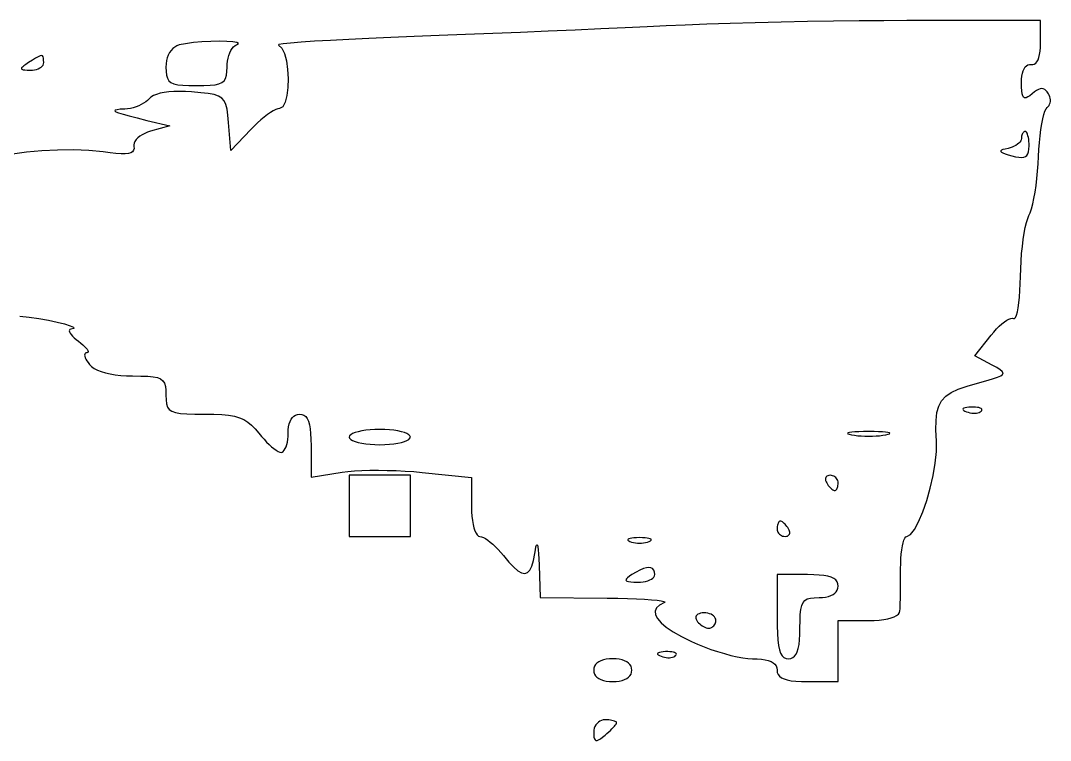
# Model space of a CAD drawing. Header units: millimetres. Extents: x 0 to 1242, y -2208 to 0.
# Drawn here: x 1013 to 1147.8, y -994.7 to -900.5 of the extents above; entities that cross this region are included whole.
import ezdxf

# ---------------------------------------------------------------- set-up
doc = ezdxf.new("R2010")
doc.units = ezdxf.units.MM
doc.layers.get('0').update_dxf_attribs({"linetype": 'CONTINUOUS'})

msp = doc.modelspace()

# ---------------------------------------------------------------- linework, layer by layer
for p, q in [((1122.7672, -900.535504), (1119.406675, -900.577706)), ((1125.987025, -900.509118), (1122.7672, -900.535504)), ((1129, -900.5), (1125.987025, -900.509118)), ((1146.5, -900.5), (1129, -900.5)), ((1146.5, -903.5), (1146.5, -900.5)), ((1082.03125, -901.88925), (1078.4128, -902.040144)), ((1085.5672, -901.738416), (1082.03125, -901.88925)), ((1088.95135, -901.590558), (1085.5672, -901.738416)), ((1092.1144, -901.448592), (1088.95135, -901.590558)), ((1094.98705, -901.315434), (1092.1144, -901.448592)), ((1097.5, -901.194), (1094.98705, -901.315434)), ((1099.993225, -901.081742), (1097.5, -901.194)), ((1097.5, -901.194), (1097.5, -901.194)), ((1102.8088, -900.975136), (1099.993225, -901.081742)), ((1105.880575, -900.875634), (1102.8088, -900.975136)), ((1109.1424, -900.784688), (1105.880575, -900.875634)), ((1112.528125, -900.70375), (1109.1424, -900.784688)), ((1115.9716, -900.634272), (1112.528125, -900.70375)), ((1119.406675, -900.577706), (1115.9716, -900.634272)), ((1037.87536, -903.2282), (1036.723555, -903.288095)), ((1038.983125, -903.205625), (1037.87536, -903.2282)), ((1039.97224, -903.22064), (1038.983125, -903.205625)), ((1040.768095, -903.273515), (1039.97224, -903.22064)), ((1051.448625, -903.207625), (1049.691616, -903.328968)), ((1053.539744, -903.082112), (1051.448625, -903.207625)), ((1055.927707, -902.954811), (1053.539744, -903.082112)), ((1058.575248, -902.828104), (1055.927707, -902.954811)), ((1061.445101, -902.704373), (1058.575248, -902.828104)), ((1064.5, -902.586), (1061.445101, -902.704373)), ((1067.75545, -902.464026), (1064.5, -902.586)), ((1071.2056, -902.330448), (1067.75545, -902.464026)), ((1074.78115, -902.188182), (1071.2056, -902.330448)), ((1078.4128, -902.040144), (1074.78115, -902.188182)), ((1032.67608, -904.400472), (1032.4775, -904.683625)), ((1032.90454, -904.156271), (1032.67608, -904.400472)), ((1033.16096, -903.954184), (1032.90454, -904.156271)), ((1033.44342, -903.797373), (1033.16096, -903.954184)), ((1033.75, -903.689), (1033.44342, -903.797373)), ((1034.586265, -903.518765), (1033.75, -903.689)), ((1033.75, -903.689), (1033.75, -903.689)), ((1035.60232, -903.38504), (1034.586265, -903.518765)), ((1036.723555, -903.288095), (1035.60232, -903.38504)), ((1040.367375, -904.728375), (1040.513216, -904.427536)), ((1040.513216, -904.427536), (1040.677033, -904.164353)), ((1040.677033, -904.164353), (1040.856192, -903.944952)), ((1041.29608, -903.36452), (1040.768095, -903.273515)), ((1040.856192, -903.944952), (1041.048059, -903.775459)), ((1041.048059, -903.775459), (1041.25, -903.662)), ((1041.25, -903.662), (1041.481585, -903.493925)), ((1041.481585, -903.493925), (1041.29608, -903.36452)), ((1046.797909, -903.644157), (1046.75, -903.725)), ((1046.75, -903.725), (1047.179334, -904.092294)), ((1047.328992, -903.549616), (1046.797909, -903.644157)), ((1047.179334, -904.092294), (1047.519112, -904.799872)), ((1048.305983, -903.443759), (1047.328992, -903.549616)), ((1049.691616, -903.328968), (1048.305983, -903.443759)), ((1146.377042, -904.946831), (1146.444688, -904.517904)), ((1146.444688, -904.517904), (1146.486006, -904.034893)), ((1146.486006, -904.034893), (1146.5, -903.5)), ((1014.514541, -905.6706), (1014, -906)), ((1014.932608, -905.4144), (1014.514541, -905.6706)), ((1015.264167, -905.2314), (1014.932608, -905.4144)), ((1015.519184, -905.1216), (1015.264167, -905.2314)), ((1015.707625, -905.085), (1015.519184, -905.1216)), ((1015.839456, -905.1216), (1015.707625, -905.085)), ((1015.924643, -905.2314), (1015.839456, -905.1216)), ((1015.973152, -905.4144), (1015.924643, -905.2314)), ((1015.994949, -905.6706), (1015.973152, -905.4144)), ((1016, -906), (1015.994949, -905.6706)), ((1032.08024, -905.735176), (1032.02038, -906.142517)), ((1032.17766, -905.354139), (1032.08024, -905.735176)), ((1032.31072, -905.002568), (1032.17766, -905.354139)), ((1032.4775, -904.683625), (1032.31072, -905.002568)), ((1040.016451, -906.185771), (1040.064048, -905.795568)), ((1040.064048, -905.795568), (1040.140157, -905.418517)), ((1040.140157, -905.418517), (1040.242144, -905.060744)), ((1040.242144, -905.060744), (1040.367375, -904.728375)), ((1047.519112, -904.799872), (1047.768098, -905.758478)), ((1047.768098, -905.758478), (1047.925056, -906.878856)), ((1145.863098, -906.077659), (1146.026096, -905.887088)), ((1146.026096, -905.887088), (1146.16675, -905.633625)), ((1146.16675, -905.633625), (1146.284064, -905.319472)), ((1146.284064, -905.319472), (1146.377042, -904.946831)), ((1013.103328, -906.700672), (1013.08325, -906.798125)), ((1013.08325, -906.798125), (1013.146512, -906.871128)), ((1013.205894, -906.575451), (1013.103328, -906.700672)), ((1013.146512, -906.871128), (1013.293966, -906.922999)), ((1013.390096, -906.419144), (1013.205894, -906.575451)), ((1013.293966, -906.922999), (1013.526464, -906.957056)), ((1013.655082, -906.228433), (1013.390096, -906.419144)), ((1013.526464, -906.957056), (1013.844858, -906.976617)), ((1014, -906), (1013.655082, -906.228433)), ((1013.844858, -906.976617), (1014.25, -906.985)), ((1014, -906), (1014, -906)), ((1014.25, -906.985), (1014.532766, -906.974214)), ((1014.532766, -906.974214), (1014.801408, -906.938432)), ((1014.801408, -906.938432), (1015.052242, -906.879718)), ((1015.052242, -906.879718), (1015.281584, -906.800136)), ((1015.281584, -906.800136), (1015.48575, -906.70175)), ((1015.48575, -906.70175), (1015.661056, -906.586624)), ((1015.661056, -906.586624), (1015.803818, -906.456822)), ((1015.803818, -906.456822), (1015.910352, -906.314408)), ((1015.910352, -906.314408), (1015.976974, -906.161446)), ((1015.976974, -906.161446), (1016, -906)), ((1032.02038, -906.142517), (1032, -906.573)), ((1032, -906.573), (1032.015664, -907.167051)), ((1032.015664, -907.167051), (1032.073472, -907.656768)), ((1039.926048, -907.66112), (1039.984201, -907.173855)), ((1039.984201, -907.173855), (1040, -906.583)), ((1040, -906.583), (1040.016451, -906.185771)), ((1047.925056, -906.878856), (1047.98875, -908.07175)), ((1144.129006, -907.391763), (1144.225152, -907.068496)), ((1144.225152, -907.068496), (1144.34525, -906.793625)), ((1144.34525, -906.793625), (1144.487728, -906.570144)), ((1144.487728, -906.570144), (1144.651014, -906.401047)), ((1144.651014, -906.401047), (1144.833536, -906.289328)), ((1144.833536, -906.289328), (1145.033722, -906.237981)), ((1145.033722, -906.237981), (1145.25, -906.25)), ((1145.25, -906.25), (1145.474054, -906.261317)), ((1145.474054, -906.261317), (1145.678752, -906.203136)), ((1145.678752, -906.203136), (1145.863098, -906.077659)), ((1032.073472, -907.656768), (1032.189648, -908.051997)), ((1032.189648, -908.051997), (1032.380416, -908.362584)), ((1032.380416, -908.362584), (1032.662, -908.598375)), ((1032.662, -908.598375), (1033.050624, -908.769216)), ((1038.947216, -908.76928), (1039.336125, -908.598875)), ((1039.336125, -908.598875), (1039.618144, -908.36388)), ((1039.618144, -908.36388), (1039.809407, -908.054545)), ((1039.809407, -908.054545), (1039.926048, -907.66112)), ((1047.98875, -908.07175), (1047.957944, -909.247904)), ((1144, -908.622), (1144.014858, -908.171509)), ((1144.00835, -909.20973), (1144, -908.622)), ((1144.014858, -908.171509), (1144.058384, -907.760432)), ((1144.058384, -907.760432), (1144.129006, -907.391763)), ((1031.774375, -909.905125), (1031.23316, -910.013432)), ((1032.3806, -909.827208), (1031.774375, -909.905125)), ((1033.047605, -909.780359), (1032.3806, -909.827208)), ((1033.77116, -909.765256), (1033.047605, -909.780359)), ((1033.050624, -908.769216), (1033.562512, -908.884953)), ((1033.562512, -908.884953), (1034.213888, -908.955432)), ((1034.547035, -909.782577), (1033.77116, -909.765256)), ((1034.213888, -908.955432), (1035.020976, -908.990499)), ((1035.371, -909.833), (1034.547035, -909.782577)), ((1035.020976, -908.990499), (1036, -909)), ((1036.568009, -909.934321), (1035.371, -909.833)), ((1036, -909), (1036.977809, -908.990455)), ((1037.535032, -910.043088), (1036.568009, -909.934321)), ((1036.977809, -908.990455), (1037.784192, -908.95532)), ((1037.784192, -908.95532), (1038.435283, -908.884845)), ((1038.435283, -908.884845), (1038.947216, -908.76928)), ((1047.957944, -909.247904), (1047.831402, -910.318062)), ((1144.03596, -909.68856), (1144.00835, -909.20973)), ((1144.08667, -910.06245), (1144.03596, -909.68856)), ((1145.71569, -909.834418), (1145.411, -910.074)), ((1145.99068, -909.647864), (1145.71569, -909.834418)), ((1146.23945, -909.514326), (1145.99068, -909.647864)), ((1146.46548, -909.433792), (1146.23945, -909.514326)), ((1146.67225, -909.40625), (1146.46548, -909.433792)), ((1146.86324, -909.431688), (1146.67225, -909.40625)), ((1147.04193, -909.510094), (1146.86324, -909.431688)), ((1147.2118, -909.641456), (1147.04193, -909.510094)), ((1147.37633, -909.825762), (1147.2118, -909.641456)), ((1147.539, -910.063), (1147.37633, -909.825762)), ((1029.084314, -911.32524), (1028.773528, -911.49724)), ((1029.363936, -911.13932), (1029.084314, -911.32524)), ((1029.605722, -910.9423), (1029.363936, -911.13932)), ((1029.803, -910.737), (1029.605722, -910.9423)), ((1030.041875, -910.513913), (1029.803, -910.737)), ((1030.36268, -910.318504), (1030.041875, -910.513913)), ((1030.761185, -910.151451), (1030.36268, -910.318504)), ((1031.23316, -910.013432), (1030.761185, -910.151451)), ((1038.298763, -910.181507), (1037.535032, -910.043088)), ((1038.885896, -910.371784), (1038.298763, -910.181507)), ((1039.323125, -910.636125), (1038.885896, -910.371784)), ((1039.637144, -910.996736), (1039.323125, -910.636125)), ((1039.854647, -911.475823), (1039.637144, -910.996736)), ((1047.607888, -911.192968), (1047.286166, -911.783366)), ((1047.831402, -910.318062), (1047.607888, -911.192968)), ((1144.16432, -910.33536), (1144.08667, -910.06245)), ((1144.27275, -910.51125), (1144.16432, -910.33536)), ((1144.4158, -910.59408), (1144.27275, -910.51125)), ((1144.59731, -910.58781), (1144.4158, -910.59408)), ((1144.82112, -910.4964), (1144.59731, -910.58781)), ((1145.09107, -910.32381), (1144.82112, -910.4964)), ((1145.411, -910.074), (1145.09107, -910.32381)), ((1147.643313, -910.258929), (1147.539, -910.063)), ((1147.719504, -910.461392), (1147.643313, -910.258929)), ((1147.691859, -911.439207), (1147.750608, -911.260864)), ((1147.767951, -910.666603), (1147.719504, -910.461392)), ((1147.750608, -911.260864), (1147.783125, -911.070125)), ((1147.789032, -910.870776), (1147.767951, -910.666603)), ((1147.783125, -911.070125), (1147.789032, -910.870776)), ((1025.355769, -912.220435), (1025.304848, -912.30788)), ((1025.304848, -912.30788), (1025.454375, -912.422625)), ((1025.598816, -912.156), (1025.355769, -912.220435)), ((1025.454375, -912.422625), (1025.812672, -912.56896)), ((1026.025667, -912.110285), (1025.598816, -912.156)), ((1025.812672, -912.56896), (1026.388061, -912.751175)), ((1026.628, -912.079), (1026.025667, -912.110285)), ((1026.985658, -912.04974), (1026.628, -912.079)), ((1027.352184, -911.98964), (1026.985658, -912.04974)), ((1027.720906, -911.90152), (1027.352184, -911.98964)), ((1028.085152, -911.7882), (1027.720906, -911.90152)), ((1028.43825, -911.6525), (1028.085152, -911.7882)), ((1028.773528, -911.49724), (1028.43825, -911.6525)), ((1040.002328, -912.095592), (1039.854647, -911.475823)), ((1040.106881, -912.878249), (1040.002328, -912.095592)), ((1045.689144, -912.532256), (1045.294875, -912.807625)), ((1046.051157, -912.308043), (1045.689144, -912.532256)), ((1046.373048, -912.140752), (1046.051157, -912.308043)), ((1046.646951, -912.036149), (1046.373048, -912.140752)), ((1046.865, -912), (1046.646951, -912.036149)), ((1047.286166, -911.783366), (1046.865, -912)), ((1146.926787, -912.804219), (1147.068608, -912.359976)), ((1147.068608, -912.359976), (1147.214461, -912.041397)), ((1147.214461, -912.041397), (1147.362, -911.862)), ((1147.362, -911.862), (1147.497177, -911.743561)), ((1147.497177, -911.743561), (1147.607256, -911.601368)), ((1147.607256, -911.601368), (1147.691859, -911.439207)), ((1026.388061, -912.751175), (1027.188864, -912.97356)), ((1027.188864, -912.97356), (1028.223403, -913.240405)), ((1028.223403, -913.240405), (1029.5, -913.556)), ((1029.5, -913.556), (1032.5, -914.287)), ((1040.195, -913.846), (1040.106881, -912.878249)), ((1040.5, -917.5), (1040.195, -913.846)), ((1043.997192, -913.883008), (1043.552559, -914.305341)), ((1044.441033, -913.488767), (1043.997192, -913.883008)), ((1044.876216, -913.128384), (1044.441033, -913.488767)), ((1045.294875, -912.807625), (1044.876216, -913.128384)), ((1146.548976, -914.755752), (1146.664625, -914.015625)), ((1146.664625, -914.015625), (1146.791344, -913.360608)), ((1146.791344, -913.360608), (1146.926787, -912.804219)), ((1029.22724, -915.267752), (1028.88697, -915.446733)), ((1029.59979, -915.111439), (1029.22724, -915.267752)), ((1030, -914.982), (1029.59979, -915.111439)), ((1032.5, -914.287), (1030, -914.982)), ((1043.115, -914.75), (1040.5, -917.5)), ((1043.552559, -914.305341), (1043.115, -914.75)), ((1144.146875, -915.27225), (1144.0968, -915.380376)), ((1144.2052, -915.179424), (1144.146875, -915.27225)), ((1144.270725, -915.103842), (1144.2052, -915.179424)), ((1144.3424, -915.047448), (1144.270725, -915.103842)), ((1144.419175, -915.012186), (1144.3424, -915.047448)), ((1144.5, -915), (1144.419175, -915.012186)), ((1144.580825, -915.025072), (1144.5, -915)), ((1144.6576, -915.097616), (1144.580825, -915.025072)), ((1144.729275, -915.213624), (1144.6576, -915.097616)), ((1144.7948, -915.369088), (1144.729275, -915.213624)), ((1144.853125, -915.56), (1144.7948, -915.369088)), ((1146.446743, -915.567471), (1146.548976, -914.755752)), ((1027.83152, -916.534448), (1027.78195, -916.761111)), ((1027.94109, -916.305217), (1027.83152, -916.534448)), ((1028.10604, -916.077624), (1027.94109, -916.305217)), ((1028.32175, -915.855875), (1028.10604, -916.077624)), ((1028.5836, -915.644176), (1028.32175, -915.855875)), ((1028.88697, -915.446733), (1028.5836, -915.644176)), ((1143.486125, -916.687875), (1143.282016, -916.823112)), ((1143.661344, -916.543368), (1143.486125, -916.687875)), ((1143.804007, -916.392309), (1143.661344, -916.543368)), ((1143.910448, -916.237416), (1143.804007, -916.392309)), ((1143.977001, -916.081407), (1143.910448, -916.237416)), ((1144, -915.927), (1143.977001, -916.081407)), ((1144.006575, -915.777114), (1144, -915.927)), ((1144, -915.927), (1144, -915.927)), ((1144.0256, -915.634752), (1144.006575, -915.777114)), ((1144.056025, -915.501858), (1144.0256, -915.634752)), ((1144.0968, -915.380376), (1144.056025, -915.501858)), ((1144.9032, -915.782352), (1144.853125, -915.56)), ((1144.943975, -916.032136), (1144.9032, -915.782352)), ((1144.9744, -916.305344), (1144.943975, -916.032136)), ((1144.993425, -916.597968), (1144.9744, -916.305344)), ((1145, -916.906), (1144.993425, -916.597968)), ((1146.291909, -917.351613), (1146.360272, -916.437264)), ((1146.360272, -916.437264), (1146.446743, -915.567471)), ((1013.7305, -917.720375), (1011.896416, -917.960632)), ((1015.736904, -917.545968), (1013.7305, -917.720375)), ((1017.829792, -917.446669), (1015.736904, -917.545968)), ((1019.923328, -917.431736), (1017.829792, -917.446669)), ((1021.931676, -917.510427), (1019.923328, -917.431736)), ((1023.769, -917.692), (1021.931676, -917.510427)), ((1024.681497, -917.807551), (1023.769, -917.692)), ((1025.463656, -917.884648), (1024.681497, -917.807551)), ((1026.121879, -917.922157), (1025.463656, -917.884648)), ((1026.662568, -917.918944), (1026.121879, -917.922157)), ((1027.092125, -917.873875), (1026.662568, -917.918944)), ((1027.416952, -917.785816), (1027.092125, -917.873875)), ((1027.643451, -917.653633), (1027.416952, -917.785816)), ((1027.778024, -917.476192), (1027.643451, -917.653633)), ((1027.827073, -917.252359), (1027.778024, -917.476192)), ((1027.78195, -916.761111), (1027.797, -916.981)), ((1027.797, -916.981), (1027.827073, -917.252359)), ((1141.284224, -917.545544), (1141.280125, -917.630125)), ((1141.280125, -917.630125), (1141.373616, -917.720856)), ((1141.384587, -917.464527), (1141.284224, -917.545544)), ((1141.373616, -917.720856), (1141.566023, -917.820323)), ((1141.579888, -917.384488), (1141.384587, -917.464527)), ((1141.566023, -917.820323), (1141.858672, -917.931112)), ((1141.868801, -917.302841), (1141.579888, -917.384488)), ((1141.858672, -917.931112), (1142.252889, -918.055809)), ((1142.25, -917.217), (1141.868801, -917.302841)), ((1142.533009, -917.146023), (1142.25, -917.217)), ((1142.252889, -918.055809), (1142.75, -918.197)), ((1142.801792, -917.054904), (1142.533009, -917.146023)), ((1143.052683, -916.946361), (1142.801792, -917.054904)), ((1143.282016, -916.823112), (1143.052683, -916.946361)), ((1144.715456, -918.144224), (1144.847018, -917.934367)), ((1144.847018, -917.934367), (1144.935152, -917.659848)), ((1144.935152, -917.659848), (1144.984574, -917.317961)), ((1144.984574, -917.317961), (1145, -916.906)), ((1146.244, -918.297), (1146.291909, -917.351613)), ((1142.75, -918.197), (1143.241166, -918.318289)), ((1143.241166, -918.318289), (1143.660608, -918.391152)), ((1143.660608, -918.391152), (1144.013042, -918.412883)), ((1144.013042, -918.412883), (1144.303184, -918.380776)), ((1144.303184, -918.380776), (1144.53575, -918.292125)), ((1144.53575, -918.292125), (1144.715456, -918.144224)), ((1146.120568, -920.222848), (1146.194251, -919.259366)), ((1146.194251, -919.259366), (1146.244, -918.297)), ((1146.025597, -921.171222), (1146.120568, -920.222848)), ((1145.782375, -922.95775), (1145.911984, -922.088264)), ((1145.911984, -922.088264), (1146.025597, -921.171222)), ((1145.639416, -923.763456), (1145.782375, -922.95775)), ((1145.324032, -925.118632), (1145.485753, -924.489158)), ((1145.485753, -924.489158), (1145.639416, -923.763456)), ((1144.818942, -926.414967), (1144.987, -926.024)), ((1144.987, -926.024), (1145.156899, -925.635654)), ((1145.156899, -925.635654), (1145.324032, -925.118632)), ((1144.503934, -927.582809), (1144.657136, -926.940136)), ((1144.657136, -926.940136), (1144.818942, -926.414967)), ((1144.23275, -929.153875), (1144.361688, -928.326288)), ((1144.361688, -928.326288), (1144.503934, -927.582809)), ((1144.024206, -930.994581), (1144.119472, -930.048872)), ((1144.119472, -930.048872), (1144.23275, -929.153875)), ((1143.949304, -931.974304), (1144.024206, -930.994581)), ((1143.897118, -932.971343), (1143.949304, -931.974304)), ((1143.845532, -934.934931), (1143.87, -933.969)), ((1143.87, -933.969), (1143.897118, -932.971343)), ((1143.801576, -935.839608), (1143.845532, -934.934931)), ((1143.662688, -937.418904), (1143.740004, -936.671457)), ((1143.740004, -936.671457), (1143.801576, -935.839608)), ((1143.468312, -938.614296), (1143.5715, -938.070375)), ((1143.5715, -938.070375), (1143.662688, -937.418904)), ((1012.871262, -939.166735), (1014.101016, -939.30112)), ((1014.101016, -939.30112), (1015.370214, -939.487225)), ((1015.370214, -939.487225), (1016.609808, -939.70912)), ((1142.082456, -939.709848), (1142.362233, -939.555414)), ((1142.362233, -939.555414), (1142.608032, -939.463056)), ((1142.608032, -939.463056), (1142.813679, -939.437382)), ((1142.813679, -939.437382), (1142.973, -939.483)), ((1142.973, -939.483), (1143.105468, -939.485019)), ((1143.105468, -939.485019), (1143.233424, -939.333192)), ((1143.233424, -939.333192), (1143.354996, -939.039093)), ((1143.354996, -939.039093), (1143.468312, -938.614296)), ((1016.609808, -939.70912), (1017.75075, -939.950875)), ((1017.75075, -939.950875), (1018.723992, -940.19656)), ((1018.723992, -940.19656), (1019.460486, -940.430245)), ((1019.43229, -940.93548), (1019.36156, -941.00672)), ((1019.559, -940.9), (1019.43229, -940.93548)), ((1019.460486, -940.430245), (1019.891184, -940.636)), ((1019.947038, -940.797895), (1019.559, -940.9)), ((1019.891184, -940.636), (1019.947038, -940.797895)), ((1140.389991, -941.251878), (1140.747048, -940.856184)), ((1140.747048, -940.856184), (1141.100997, -940.499526)), ((1141.100997, -940.499526), (1141.445664, -940.186512)), ((1141.445664, -940.186512), (1141.774875, -939.92175)), ((1141.774875, -939.92175), (1142.082456, -939.709848)), ((1019.36156, -941.00672), (1019.34471, -941.11042)), ((1019.34471, -941.11042), (1019.37964, -941.24328)), ((1019.37964, -941.24328), (1019.46425, -941.402)), ((1019.46425, -941.402), (1019.59644, -941.58328)), ((1019.59644, -941.58328), (1019.77411, -941.78382)), ((1019.77411, -941.78382), (1019.99516, -942.00032)), ((1019.99516, -942.00032), (1020.25749, -942.22948)), ((1020.25749, -942.22948), (1020.559, -942.468)), ((1137.911, -944.382), (1140.036, -941.682)), ((1140.036, -941.682), (1140.389991, -941.251878)), ((1020.559, -942.468), (1020.861146, -942.705885)), ((1020.861146, -942.705885), (1021.125888, -942.93264)), ((1021.125888, -942.93264), (1021.350982, -943.145115)), ((1021.350982, -943.145115), (1021.534184, -943.34016)), ((1021.534184, -943.34016), (1021.67325, -943.514625)), ((1021.67325, -943.514625), (1021.765936, -943.66536)), ((1021.765936, -943.66536), (1021.809998, -943.789215)), ((1021.367207, -944.150925), (1021.354304, -944.27744)), ((1021.354304, -944.27744), (1021.377125, -944.431375)), ((1021.416608, -944.05504), (1021.367207, -944.150925)), ((1021.377125, -944.431375), (1021.434896, -944.60952)), ((1021.503281, -943.992995), (1021.416608, -944.05504)), ((1021.434896, -944.60952), (1021.526843, -944.808665)), ((1021.628, -943.968), (1021.503281, -943.992995)), ((1021.526843, -944.808665), (1021.652192, -945.0256)), ((1021.743274, -943.943685), (1021.628, -943.968)), ((1021.652192, -945.0256), (1021.810169, -945.257115)), ((1021.803192, -943.88304), (1021.743274, -943.943685)), ((1021.809998, -943.789215), (1021.803192, -943.88304)), ((1140.175, -945.594), (1137.911, -944.382)), ((1021.810169, -945.257115), (1022, -945.5)), ((1022, -945.5), (1022.269979, -945.764345)), ((1022.269979, -945.764345), (1022.620112, -946.00736)), ((1022.620112, -946.00736), (1023.044693, -946.227515)), ((1023.044693, -946.227515), (1023.538016, -946.42328)), ((1140.758311, -945.91283), (1140.175, -945.594)), ((1141.196488, -946.17976), (1140.758311, -945.91283)), ((1141.479397, -946.40715), (1141.196488, -946.17976)), ((1023.538016, -946.42328), (1024.094375, -946.593125)), ((1024.094375, -946.593125), (1024.708064, -946.73552)), ((1024.708064, -946.73552), (1025.373377, -946.848935)), ((1025.373377, -946.848935), (1026.084608, -946.93184)), ((1026.084608, -946.93184), (1026.836051, -946.982705)), ((1026.836051, -946.982705), (1027.622, -947)), ((1027.622, -947), (1028.717313, -947.008278)), ((1028.717313, -947.008278), (1029.614464, -947.040544)), ((1029.614464, -947.040544), (1030.332971, -947.107946)), ((1030.332971, -947.107946), (1030.892352, -947.221632)), ((1030.892352, -947.221632), (1031.312125, -947.39275)), ((1031.312125, -947.39275), (1031.611808, -947.632448)), ((1031.611808, -947.632448), (1031.810919, -947.951874)), ((1138.261, -947.93), (1139.348719, -947.63331)), ((1139.348719, -947.63331), (1140.210232, -947.3836)), ((1140.210232, -947.3836), (1140.855673, -947.16851)), ((1140.855673, -947.16851), (1141.295176, -946.97568)), ((1141.295176, -946.97568), (1141.538875, -946.79275)), ((1141.596904, -946.60736), (1141.479397, -946.40715)), ((1141.538875, -946.79275), (1141.596904, -946.60736)), ((1031.810919, -947.951874), (1031.928976, -948.362176)), ((1031.928976, -948.362176), (1031.985497, -948.874502)), ((1031.985497, -948.874502), (1032, -949.5)), ((1134.809176, -949.167842), (1135.730464, -948.732768)), ((1135.730464, -948.732768), (1136.874268, -948.329746)), ((1136.874268, -948.329746), (1138.261, -947.93)), ((1032, -949.5), (1032.013908, -950.13862)), ((1032.013908, -950.13862), (1032.072144, -950.65856)), ((1133.176288, -950.953136), (1133.5525, -950.24925)), ((1133.5525, -950.24925), (1134.089992, -949.663744)), ((1134.089992, -949.663744), (1134.809176, -949.167842)), ((1032.072144, -950.65856), (1032.199476, -951.07194)), ((1032.199476, -951.07194), (1032.420672, -951.39088)), ((1032.420672, -951.39088), (1032.7605, -951.6275)), ((1032.7605, -951.6275), (1033.243728, -951.79392)), ((1132.940944, -951.804178), (1133.176288, -950.953136)), ((1136.378875, -951.279375), (1136.345352, -951.346408)), ((1136.345352, -951.346408), (1136.371361, -951.420929)), ((1136.371361, -951.420929), (1136.457544, -951.502296)), ((1136.471288, -951.220472), (1136.378875, -951.279375)), ((1136.457544, -951.502296), (1136.604543, -951.589867)), ((1136.621949, -951.170341), (1136.471288, -951.220472)), ((1136.604543, -951.589867), (1136.813, -951.683)), ((1136.830216, -951.129624), (1136.621949, -951.170341)), ((1136.813, -951.683), (1137.032887, -951.759979)), ((1136.813, -951.683), (1136.813, -951.683)), ((1137.095447, -951.098963), (1136.830216, -951.129624)), ((1137.032887, -951.759979), (1137.257256, -951.817632)), ((1137.417, -951.079), (1137.095447, -951.098963)), ((1137.718822, -951.074287), (1137.417, -951.079)), ((1137.990056, -951.085216), (1137.718822, -951.074287)), ((1138.227954, -951.110689), (1137.990056, -951.085216)), ((1138.429768, -951.149608), (1138.227954, -951.110689)), ((1138.305001, -951.822097), (1138.471464, -951.767448)), ((1138.59275, -951.200875), (1138.429768, -951.149608)), ((1138.471464, -951.767448), (1138.614143, -951.694691)), ((1138.714152, -951.263392), (1138.59275, -951.200875)), ((1138.614143, -951.694691), (1138.729, -951.604)), ((1138.791226, -951.336061), (1138.714152, -951.263392)), ((1138.729, -951.604), (1138.801398, -951.507463)), ((1138.821224, -951.417784), (1138.791226, -951.336061)), ((1138.801398, -951.507463), (1138.821224, -951.417784)), ((1033.243728, -951.79392), (1033.895124, -951.90226)), ((1033.895124, -951.90226), (1034.739456, -951.96464)), ((1034.739456, -951.96464), (1035.801492, -951.99318)), ((1035.801492, -951.99318), (1037.106, -952)), ((1037.106, -952), (1038.293756, -952.013732)), ((1038.293756, -952.013732), (1039.318168, -952.059936)), ((1039.318168, -952.059936), (1040.200452, -952.146124)), ((1040.200452, -952.146124), (1040.961824, -952.279808)), ((1040.961824, -952.279808), (1041.6235, -952.4685)), ((1041.6235, -952.4685), (1042.206696, -952.719712)), ((1042.206696, -952.719712), (1042.732628, -953.040956)), ((1042.732628, -953.040956), (1043.222512, -953.439744)), ((1048.147663, -953.273804), (1048.259296, -952.947808)), ((1048.259296, -952.947808), (1048.400125, -952.6665)), ((1048.400125, -952.6665), (1048.568944, -952.431872)), ((1048.568944, -952.431872), (1048.764547, -952.245916)), ((1048.764547, -952.245916), (1048.985728, -952.110624)), ((1048.985728, -952.110624), (1049.231281, -952.027988)), ((1049.231281, -952.027988), (1049.5, -952)), ((1049.5, -952), (1049.807113, -952.034503)), ((1049.807113, -952.034503), (1050.074944, -952.141024)), ((1050.074944, -952.141024), (1050.305131, -952.324081)), ((1050.305131, -952.324081), (1050.499312, -952.588192)), ((1050.499312, -952.588192), (1050.659125, -952.937875)), ((1050.659125, -952.937875), (1050.786208, -953.377648)), ((1132.811212, -954.062834), (1132.826056, -952.831152)), ((1132.826056, -952.831152), (1132.940944, -951.804178)), ((1137.257256, -951.817632), (1137.482069, -951.856133)), ((1137.482069, -951.856133), (1137.703288, -951.875656)), ((1137.703288, -951.875656), (1137.916875, -951.876375)), ((1137.916875, -951.876375), (1138.118792, -951.858464)), ((1138.118792, -951.858464), (1138.305001, -951.822097)), ((1043.222512, -953.439744), (1043.697564, -953.923588)), ((1043.697564, -953.923588), (1044.179, -954.5)), ((1048, -954.5), (1048.016809, -954.051892)), ((1048.016809, -954.051892), (1048.066432, -953.642496)), ((1048.066432, -953.642496), (1048.147663, -953.273804)), ((1050.786208, -953.377648), (1050.882199, -953.912029)), ((1050.882199, -953.912029), (1050.948736, -954.545536)), ((1056.7744, -954.4104), (1056.4482, -954.54145)), ((1057.175, -954.29375), (1056.7744, -954.4104)), ((1057.6416, -954.1936), (1057.175, -954.29375)), ((1058.1658, -954.11205), (1057.6416, -954.1936)), ((1058.7392, -954.0512), (1058.1658, -954.11205)), ((1059.3534, -954.01315), (1058.7392, -954.0512)), ((1060, -954), (1059.3534, -954.01315)), ((1060.6466, -954.01315), (1060, -954)), ((1061.2608, -954.0512), (1060.6466, -954.01315)), ((1061.8342, -954.11205), (1061.2608, -954.0512)), ((1062.3584, -954.1936), (1061.8342, -954.11205)), ((1062.825, -954.29375), (1062.3584, -954.1936)), ((1063.2256, -954.4104), (1062.825, -954.29375)), ((1063.5518, -954.54145), (1063.2256, -954.4104)), ((1121.294816, -954.449984), (1121.222708, -954.506857)), ((1121.483, -954.399375), (1121.294816, -954.449984)), ((1121.782544, -954.355936), (1121.483, -954.399375)), ((1122.188732, -954.320573), (1121.782544, -954.355936)), ((1122.696848, -954.294192), (1122.188732, -954.320573)), ((1123.302176, -954.277699), (1122.696848, -954.294192)), ((1124, -954.272), (1123.302176, -954.277699)), ((1124.697824, -954.277699), (1124, -954.272)), ((1125.303152, -954.294192), (1124.697824, -954.277699)), ((1125.811268, -954.320573), (1125.303152, -954.294192)), ((1126.217456, -954.355936), (1125.811268, -954.320573)), ((1126.517, -954.399375), (1126.217456, -954.355936)), ((1126.705184, -954.449984), (1126.517, -954.399375)), ((1126.777292, -954.506857), (1126.705184, -954.449984)), ((1132.876, -955.528), (1132.811212, -954.062834)), ((1044.179, -954.5), (1044.508918, -954.904125)), ((1044.508918, -954.904125), (1044.846024, -955.288)), ((1044.846024, -955.288), (1045.184246, -955.646375)), ((1045.184246, -955.646375), (1045.517512, -955.974)), ((1047.820576, -955.974), (1047.896158, -955.646375)), ((1047.896158, -955.646375), (1047.952552, -955.288)), ((1047.952552, -955.288), (1047.987814, -954.904125)), ((1047.987814, -954.904125), (1048, -954.5)), ((1050.948736, -954.545536), (1050.987457, -955.282687)), ((1050.987457, -955.282687), (1051, -956.128)), ((1056.0526, -954.83835), (1056, -955)), ((1056, -955), (1056.0526, -955.16165)), ((1056, -955), (1056, -955)), ((1056.2048, -954.6848), (1056.0526, -954.83835)), ((1056.0526, -955.16165), (1056.2048, -955.3152)), ((1056.4482, -954.54145), (1056.2048, -954.6848)), ((1056.2048, -955.3152), (1056.4482, -955.45855)), ((1056.4482, -955.45855), (1056.7744, -955.5896)), ((1056.7744, -955.5896), (1057.175, -955.70625)), ((1057.175, -955.70625), (1057.6416, -955.8064)), ((1057.6416, -955.8064), (1058.1658, -955.88795)), ((1061.8342, -955.88795), (1062.3584, -955.8064)), ((1062.3584, -955.8064), (1062.825, -955.70625)), ((1062.825, -955.70625), (1063.2256, -955.5896)), ((1063.2256, -955.5896), (1063.5518, -955.45855)), ((1063.7952, -954.6848), (1063.5518, -954.54145)), ((1063.5518, -955.45855), (1063.7952, -955.3152)), ((1063.9474, -954.83835), (1063.7952, -954.6848)), ((1063.7952, -955.3152), (1063.9474, -955.16165)), ((1064, -955), (1063.9474, -954.83835)), ((1063.9474, -955.16165), (1064, -955)), ((1121.222708, -954.506857), (1121.271392, -954.569088)), ((1121.271392, -954.569088), (1121.445584, -954.635771)), ((1121.445584, -954.635771), (1121.75, -954.706)), ((1121.75, -954.706), (1122.143192, -954.77026)), ((1121.75, -954.706), (1121.75, -954.706)), ((1122.143192, -954.77026), (1122.574256, -954.82024)), ((1122.574256, -954.82024), (1123.033724, -954.85594)), ((1123.033724, -954.85594), (1123.512128, -954.87736)), ((1123.512128, -954.87736), (1124, -954.8845)), ((1124, -954.8845), (1124.487872, -954.87736)), ((1124.487872, -954.87736), (1124.966276, -954.85594)), ((1124.966276, -954.85594), (1125.425744, -954.82024)), ((1125.425744, -954.82024), (1125.856808, -954.77026)), ((1125.856808, -954.77026), (1126.25, -954.706)), ((1126.25, -954.706), (1126.554416, -954.635771)), ((1126.554416, -954.635771), (1126.728608, -954.569088)), ((1126.728608, -954.569088), (1126.777292, -954.506857)), ((1132.869428, -956.872301), (1132.876, -955.528)), ((1045.517512, -955.974), (1045.83975, -956.265625)), ((1045.83975, -956.265625), (1046.144888, -956.516)), ((1046.144888, -956.516), (1046.426854, -956.719875)), ((1046.426854, -956.719875), (1046.679576, -956.872)), ((1046.679576, -956.872), (1046.896982, -956.967125)), ((1046.896982, -956.967125), (1047.073, -957)), ((1047.073, -957), (1047.222886, -956.967125)), ((1047.222886, -956.967125), (1047.365248, -956.872)), ((1047.365248, -956.872), (1047.498142, -956.719875)), ((1047.498142, -956.719875), (1047.619624, -956.516)), ((1047.619624, -956.516), (1047.72775, -956.265625)), ((1047.72775, -956.265625), (1047.820576, -955.974)), ((1051, -956.128), (1051, -960.256)), ((1058.1658, -955.88795), (1058.7392, -955.9488)), ((1058.7392, -955.9488), (1059.3534, -955.98685)), ((1059.3534, -955.98685), (1060, -956)), ((1060, -956), (1060.6466, -955.98685)), ((1060.6466, -955.98685), (1061.2608, -955.9488)), ((1061.2608, -955.9488), (1061.8342, -955.88795)), ((1132.714344, -958.397568), (1132.869428, -956.872301)), ((1132.434496, -960.027847), (1132.714344, -958.397568)), ((1051, -960.256), (1055.061, -959.606)), ((1055.061, -959.606), (1055.802255, -959.509756)), ((1055.802255, -959.509756), (1056.67092, -959.435208)), ((1056.67092, -959.435208), (1057.644945, -959.382332)), ((1057.644945, -959.382332), (1058.70228, -959.351104)), ((1058.70228, -959.351104), (1059.820875, -959.3415)), ((1059.820875, -959.3415), (1060.97868, -959.353496)), ((1060.97868, -959.353496), (1062.153645, -959.387068)), ((1062.153645, -959.387068), (1063.32372, -959.442192)), ((1063.32372, -959.442192), (1064.466855, -959.518844)), ((1064.466855, -959.518844), (1065.561, -959.617)), ((1065.561, -959.617), (1072, -960.276)), ((1060, -960), (1056, -960)), ((1056, -960), (1056, -964)), ((1064, -960), (1060, -960)), ((1064, -964), (1064, -960)), ((1072, -960.276), (1072, -964.138)), ((1118.340736, -960.4104), (1118.335318, -960.54145)), ((1118.335318, -960.54145), (1118.359432, -960.6848)), ((1118.37475, -960.29375), (1118.340736, -960.4104)), ((1118.359432, -960.6848), (1118.414014, -960.83835)), ((1118.436424, -960.1936), (1118.37475, -960.29375)), ((1118.414014, -960.83835), (1118.5, -961)), ((1118.524822, -960.11205), (1118.436424, -960.1936)), ((1118.5, -961), (1118.605711, -961.16165)), ((1118.5, -961), (1118.5, -961)), ((1118.639008, -960.0512), (1118.524822, -960.11205)), ((1118.605711, -961.16165), (1118.717368, -961.3152)), ((1118.778046, -960.01315), (1118.639008, -960.0512)), ((1118.941, -960), (1118.778046, -960.01315)), ((1119.112078, -960.01315), (1118.941, -960)), ((1119.274624, -960.0512), (1119.112078, -960.01315)), ((1119.426406, -960.11205), (1119.274624, -960.0512)), ((1119.565192, -960.1936), (1119.426406, -960.11205)), ((1119.68875, -960.29375), (1119.565192, -960.1936)), ((1119.794848, -960.4104), (1119.68875, -960.29375)), ((1119.881254, -960.54145), (1119.794848, -960.4104)), ((1119.945736, -960.6848), (1119.881254, -960.54145)), ((1119.986062, -960.83835), (1119.945736, -960.6848)), ((1119.977464, -961.3152), (1119.994213, -961.16165)), ((1120, -961), (1119.986062, -960.83835)), ((1119.994213, -961.16165), (1120, -961)), ((1132.053632, -961.687184), (1132.434496, -960.027847)), ((1118.717368, -961.3152), (1118.832757, -961.45855)), ((1118.832757, -961.45855), (1118.949664, -961.5896)), ((1118.949664, -961.5896), (1119.065875, -961.70625)), ((1119.065875, -961.70625), (1119.179176, -961.8064)), ((1119.179176, -961.8064), (1119.287353, -961.88795)), ((1119.287353, -961.88795), (1119.388192, -961.9488)), ((1119.388192, -961.9488), (1119.479479, -961.98685)), ((1119.479479, -961.98685), (1119.559, -962)), ((1119.559, -962), (1119.630397, -961.98685)), ((1119.630397, -961.98685), (1119.698176, -961.9488)), ((1119.698176, -961.9488), (1119.761419, -961.88795)), ((1119.761419, -961.88795), (1119.819208, -961.8064)), ((1119.819208, -961.8064), (1119.870625, -961.70625)), ((1119.870625, -961.70625), (1119.914752, -961.5896)), ((1119.914752, -961.5896), (1119.950671, -961.45855)), ((1119.950671, -961.45855), (1119.977464, -961.3152)), ((1131.5955, -963.299625), (1132.053632, -961.687184)), ((1131.083848, -964.789216), (1131.5955, -963.299625)), ((1056, -964), (1056, -968)), ((1056, -964), (1056, -964)), ((1064, -968), (1064, -964)), ((1072, -964.138), (1072.014309, -964.769801)), ((1072.014309, -964.769801), (1072.055792, -965.367168)), ((1130.542424, -966.080003), (1131.083848, -964.789216)), ((1072.055792, -965.367168), (1072.122283, -965.922547)), ((1072.122283, -965.922547), (1072.211616, -966.428384)), ((1072.211616, -966.428384), (1072.321625, -966.877125)), ((1112.049329, -966.54145), (1112.022536, -966.6848)), ((1112.085248, -966.4104), (1112.049329, -966.54145)), ((1112.129375, -966.29375), (1112.085248, -966.4104)), ((1112.180792, -966.1936), (1112.129375, -966.29375)), ((1112.238581, -966.11205), (1112.180792, -966.1936)), ((1112.301824, -966.0512), (1112.238581, -966.11205)), ((1112.369603, -966.01315), (1112.301824, -966.0512)), ((1112.441, -966), (1112.369603, -966.01315)), ((1112.520521, -966.01315), (1112.441, -966)), ((1112.611808, -966.0512), (1112.520521, -966.01315)), ((1112.712647, -966.11205), (1112.611808, -966.0512)), ((1112.820824, -966.1936), (1112.712647, -966.11205)), ((1112.934125, -966.29375), (1112.820824, -966.1936)), ((1113.050336, -966.4104), (1112.934125, -966.29375)), ((1113.167243, -966.54145), (1113.050336, -966.4104)), ((1113.282632, -966.6848), (1113.167243, -966.54145)), ((1129.994976, -967.096032), (1130.542424, -966.080003)), ((1072.321625, -966.877125), (1072.450144, -967.261216)), ((1072.450144, -967.261216), (1072.595007, -967.573103)), ((1072.595007, -967.573103), (1072.754048, -967.805232)), ((1072.754048, -967.805232), (1072.925101, -967.950049)), ((1112.005787, -966.83835), (1112, -967)), ((1112, -967), (1112.013938, -967.16165)), ((1112, -967), (1112, -967)), ((1112.022536, -966.6848), (1112.005787, -966.83835)), ((1112.013938, -967.16165), (1112.054264, -967.3152)), ((1112.054264, -967.3152), (1112.118746, -967.45855)), ((1112.118746, -967.45855), (1112.205152, -967.5896)), ((1112.205152, -967.5896), (1112.31125, -967.70625)), ((1112.31125, -967.70625), (1112.434808, -967.8064)), ((1112.434808, -967.8064), (1112.573594, -967.88795)), ((1112.573594, -967.88795), (1112.725376, -967.9488)), ((1113.394289, -966.83835), (1113.282632, -966.6848)), ((1113.360992, -967.9488), (1113.475178, -967.88795)), ((1113.5, -967), (1113.394289, -966.83835)), ((1113.475178, -967.88795), (1113.563576, -967.8064)), ((1113.585986, -967.16165), (1113.5, -967)), ((1113.563576, -967.8064), (1113.62525, -967.70625)), ((1113.640568, -967.3152), (1113.585986, -967.16165)), ((1113.62525, -967.70625), (1113.659264, -967.5896)), ((1113.664682, -967.45855), (1113.640568, -967.3152)), ((1113.659264, -967.5896), (1113.664682, -967.45855)), ((1128.977, -968), (1129.465252, -967.761349)), ((1129.465252, -967.761349), (1129.994976, -967.096032)), ((1056, -968), (1060, -968)), ((1060, -968), (1064, -968)), ((1072.925101, -967.950049), (1073.106, -968)), ((1073.106, -968), (1073.310574, -968.032875)), ((1073.310574, -968.032875), (1073.555192, -968.128)), ((1073.555192, -968.128), (1073.833398, -968.280125)), ((1073.833398, -968.280125), (1074.138736, -968.484)), ((1074.138736, -968.484), (1074.46475, -968.734375)), ((1074.46475, -968.734375), (1074.804984, -969.026)), ((1074.804984, -969.026), (1075.152982, -969.353625)), ((1080.444912, -969.378032), (1080.515183, -969.158453)), ((1080.515183, -969.158453), (1080.579136, -969.084416)), ((1080.579136, -969.084416), (1080.637125, -969.156875)), ((1080.637125, -969.156875), (1080.689504, -969.376784)), ((1092.497216, -968.364928), (1092.457158, -968.430979)), ((1092.457158, -968.430979), (1092.484192, -968.503216)), ((1092.484192, -968.503216), (1092.580934, -968.580577)), ((1092.60175, -968.306125), (1092.497216, -968.364928)), ((1092.580934, -968.580577), (1092.75, -968.662)), ((1092.768144, -968.255632), (1092.60175, -968.306125)), ((1092.75, -968.662), (1092.968635, -968.73706)), ((1092.75, -968.662), (1092.75, -968.662)), ((1092.993782, -968.214511), (1092.768144, -968.255632)), ((1092.968635, -968.73706), (1093.20824, -968.79544)), ((1093.276048, -968.183824), (1092.993782, -968.214511)), ((1093.20824, -968.79544), (1093.463565, -968.83714)), ((1093.612326, -968.164633), (1093.276048, -968.183824)), ((1093.463565, -968.83714), (1093.72936, -968.86216)), ((1094, -968.158), (1093.612326, -968.164633)), ((1093.72936, -968.86216), (1094.000375, -968.8705)), ((1094.387701, -968.164633), (1094, -968.158)), ((1094.000375, -968.8705), (1094.27136, -968.86216)), ((1094.27136, -968.86216), (1094.537065, -968.83714)), ((1094.724048, -968.183824), (1094.387701, -968.164633)), ((1094.537065, -968.83714), (1094.79224, -968.79544)), ((1095.006407, -968.214511), (1094.724048, -968.183824)), ((1094.79224, -968.79544), (1095.031635, -968.73706)), ((1095.232144, -968.255632), (1095.006407, -968.214511)), ((1095.031635, -968.73706), (1095.25, -968.662)), ((1095.398625, -968.306125), (1095.232144, -968.255632)), ((1095.25, -968.662), (1095.419309, -968.580577)), ((1095.503216, -968.364928), (1095.398625, -968.306125)), ((1095.419309, -968.580577), (1095.516192, -968.503216)), ((1095.543283, -968.430979), (1095.503216, -968.364928)), ((1095.516192, -968.503216), (1095.543283, -968.430979)), ((1112.725376, -967.9488), (1112.887922, -967.98685)), ((1112.887922, -967.98685), (1113.059, -968)), ((1113.059, -968), (1113.221954, -967.98685)), ((1113.221954, -967.98685), (1113.360992, -967.9488)), ((1128.330584, -969.744416), (1128.410375, -969.248625)), ((1128.410375, -969.248625), (1128.503576, -968.822944)), ((1128.503576, -968.822944), (1128.608513, -968.476307)), ((1128.608513, -968.476307), (1128.723512, -968.217648)), ((1128.723512, -968.217648), (1128.846899, -968.055901)), ((1128.846899, -968.055901), (1128.977, -968)), ((1075.152982, -969.353625), (1075.502288, -969.712)), ((1075.502288, -969.712), (1075.846446, -970.095875)), ((1075.846446, -970.095875), (1076.179, -970.5)), ((1076.179, -970.5), (1076.895743, -971.367962)), ((1080.111847, -971.172138), (1080.284, -970.25)), ((1080.284, -970.25), (1080.367969, -969.742199)), ((1080.367969, -969.742199), (1080.444912, -969.378032)), ((1080.689504, -969.376784), (1080.736627, -969.745097)), ((1080.736627, -969.745097), (1080.778848, -970.262768)), ((1080.778848, -970.262768), (1080.816521, -970.930751)), ((1128.217928, -970.910592), (1128.265877, -970.301383)), ((1128.265877, -970.301383), (1128.330584, -969.744416)), ((1076.895743, -971.367962), (1077.529344, -972.038416)), ((1079.648249, -972.415886), (1079.901816, -971.893984)), ((1079.901816, -971.893984), (1080.111847, -971.172138)), ((1080.816521, -970.930751), (1080.85, -971.75)), ((1080.85, -971.75), (1081, -976)), ((1128.179, -972.25), (1128.188411, -971.563109)), ((1128.188411, -971.563109), (1128.217928, -970.910592)), ((1077.529344, -972.038416), (1078.085461, -972.511014)), ((1078.085461, -972.511014), (1078.569752, -972.785408)), ((1078.569752, -972.785408), (1078.987875, -972.86125)), ((1078.987875, -972.86125), (1079.345488, -972.738192)), ((1079.345488, -972.738192), (1079.648249, -972.415886)), ((1092.677128, -973.217741), (1092.437584, -973.402248)), ((1093, -973), (1092.677128, -973.217741)), ((1093.555177, -972.66169), (1093, -973)), ((1093, -973), (1093, -973)), ((1094.056576, -972.39856), (1093.555177, -972.66169)), ((1094.503099, -972.21061), (1094.056576, -972.39856)), ((1094.893648, -972.09784), (1094.503099, -972.21061)), ((1095.227125, -972.06025), (1094.893648, -972.09784)), ((1095.502432, -972.09784), (1095.227125, -972.06025)), ((1095.718471, -972.21061), (1095.502432, -972.09784)), ((1095.874144, -972.39856), (1095.718471, -972.21061)), ((1095.747793, -973.456822), (1095.884752, -973.314408)), ((1095.968353, -972.66169), (1095.874144, -972.39856)), ((1095.884752, -973.314408), (1095.970399, -973.161446)), ((1096, -973), (1095.968353, -972.66169)), ((1095.970399, -973.161446), (1096, -973)), ((1116, -973), (1112, -973)), ((1112, -973), (1112, -978.5)), ((1116.814027, -973.012759), (1116, -973)), ((1117.525376, -973.052032), (1116.814027, -973.012759)), ((1118.138049, -973.119313), (1117.525376, -973.052032)), ((1118.656048, -973.216096), (1118.138049, -973.119313)), ((1119.083375, -973.343875), (1118.656048, -973.216096)), ((1128.176976, -973.653456), (1128.179212, -972.953342)), ((1128.179212, -972.953342), (1128.179, -972.25)), ((1092.283276, -973.556047), (1092.216112, -973.681664)), ((1092.216112, -973.681664), (1092.238, -973.781625)), ((1092.238, -973.781625), (1092.350848, -973.858456)), ((1092.437584, -973.402248), (1092.283276, -973.556047)), ((1092.350848, -973.858456), (1092.556564, -973.914683)), ((1092.556564, -973.914683), (1092.857056, -973.952832)), ((1092.857056, -973.952832), (1093.254232, -973.975429)), ((1093.254232, -973.975429), (1093.75, -973.985)), ((1093.75, -973.985), (1094.113591, -973.974214)), ((1094.113591, -973.974214), (1094.459008, -973.938432)), ((1094.459008, -973.938432), (1094.781517, -973.879718)), ((1094.781517, -973.879718), (1095.076384, -973.800136)), ((1095.076384, -973.800136), (1095.338875, -973.70175)), ((1095.338875, -973.70175), (1095.564256, -973.586624)), ((1095.564256, -973.586624), (1095.747793, -973.456822)), ((1119.424032, -973.504144), (1119.083375, -973.343875)), ((1119.682021, -973.698397), (1119.424032, -973.504144)), ((1119.861344, -973.928128), (1119.682021, -973.698397)), ((1119.966003, -974.194831), (1119.861344, -973.928128)), ((1120, -974.5), (1119.966003, -974.194831)), ((1119.972012, -974.768719), (1120, -974.5)), ((1128.165928, -974.997728), (1128.172484, -974.338774)), ((1128.172484, -974.338774), (1128.176976, -973.653456)), ((1081, -976), (1089.75, -976.079)), ((1116.376, -976.0704), (1116.88325, -976.0148)), ((1116.88325, -976.0148), (1117.5, -976)), ((1117.5, -976), (1117.948108, -975.983191)), ((1117.948108, -975.983191), (1118.357504, -975.933568)), ((1118.357504, -975.933568), (1118.726196, -975.852337)), ((1118.726196, -975.852337), (1119.052192, -975.740704)), ((1119.052192, -975.740704), (1119.3335, -975.599875)), ((1119.3335, -975.599875), (1119.568128, -975.431056)), ((1119.568128, -975.431056), (1119.754084, -975.235453)), ((1119.754084, -975.235453), (1119.889376, -975.014272)), ((1119.889376, -975.014272), (1119.972012, -974.768719)), ((1128.147392, -976.190272), (1128.1575, -975.61875)), ((1128.1575, -975.61875), (1128.165928, -974.997728)), ((1089.75, -976.079), (1091.148135, -976.098294)), ((1091.148135, -976.098294), (1092.44424, -976.129552)), ((1092.44424, -976.129552), (1093.622565, -976.171538)), ((1093.622565, -976.171538), (1094.66736, -976.223016)), ((1094.66736, -976.223016), (1095.562875, -976.28275)), ((1095.562875, -976.28275), (1096.29336, -976.349504)), ((1096.226416, -977.358672), (1096.047744, -977.778963)), ((1096.626392, -976.985229), (1096.226416, -977.358672)), ((1096.29336, -976.349504), (1096.843065, -976.422042)), ((1097.25, -976.662), (1096.626392, -976.985229)), ((1096.843065, -976.422042), (1097.19624, -976.499128)), ((1097.19624, -976.499128), (1097.337135, -976.579526)), ((1097.337135, -976.579526), (1097.25, -976.662)), ((1115.11475, -977.5484), (1115.232, -977.0368)), ((1115.232, -977.0368), (1115.40625, -976.65)), ((1115.40625, -976.65), (1115.648, -976.3712)), ((1115.648, -976.3712), (1115.96775, -976.1836)), ((1115.96775, -976.1836), (1116.376, -976.0704)), ((1128.108908, -977.492158), (1128.122904, -977.138544)), ((1128.122904, -977.138544), (1128.135796, -976.700726)), ((1128.135796, -976.700726), (1128.147392, -976.190272)), ((1096.047744, -977.778963), (1096.088048, -978.242736)), ((1096.088048, -978.242736), (1096.345, -978.746625)), ((1101.391343, -978.54145), (1101.385032, -978.6848)), ((1101.385032, -978.6848), (1101.420589, -978.83835)), ((1101.437536, -978.4104), (1101.391343, -978.54145)), ((1101.521625, -978.29375), (1101.437536, -978.4104)), ((1101.641624, -978.1936), (1101.521625, -978.29375)), ((1101.795547, -978.11205), (1101.641624, -978.1936)), ((1101.981408, -978.0512), (1101.795547, -978.11205)), ((1102.197221, -978.01315), (1101.981408, -978.0512)), ((1102.441, -978), (1102.197221, -978.01315)), ((1102.692903, -978.01315), (1102.441, -978)), ((1102.932224, -978.0512), (1102.692903, -978.01315)), ((1103.155681, -978.11205), (1102.932224, -978.0512)), ((1103.359992, -978.1936), (1103.155681, -978.11205)), ((1103.541875, -978.29375), (1103.359992, -978.1936)), ((1103.698048, -978.4104), (1103.541875, -978.29375)), ((1103.825229, -978.54145), (1103.698048, -978.4104)), ((1103.920136, -978.6848), (1103.825229, -978.54145)), ((1103.979487, -978.83835), (1103.920136, -978.6848)), ((1112, -978.5), (1112.010896, -979.679946)), ((1112, -978.5), (1112, -978.5)), ((1115.00925, -979.0132), (1115.044, -978.2016)), ((1115.044, -978.2016), (1115.11475, -977.5484)), ((1126.496752, -978.783488), (1126.956, -978.666)), ((1126.956, -978.666), (1127.342528, -978.525232)), ((1127.342528, -978.525232), (1127.652964, -978.362216)), ((1127.652964, -978.362216), (1127.883936, -978.177984)), ((1127.883936, -978.177984), (1128.032072, -977.973568)), ((1128.032072, -977.973568), (1128.094, -977.75)), ((1128.094, -977.75), (1128.108908, -977.492158)), ((1096.345, -978.746625), (1096.816272, -979.287264)), ((1096.816272, -979.287264), (1097.499536, -979.861287)), ((1097.499536, -979.861287), (1098.392464, -980.465328)), ((1101.420589, -978.83835), (1101.5, -979)), ((1101.5, -979), (1101.612286, -979.16165)), ((1101.5, -979), (1101.5, -979)), ((1101.612286, -979.16165), (1101.742968, -979.3152)), ((1101.742968, -979.3152), (1101.888782, -979.45855)), ((1101.888782, -979.45855), (1102.046464, -979.5896)), ((1102.046464, -979.5896), (1102.21275, -979.70625)), ((1102.21275, -979.70625), (1102.384376, -979.8064)), ((1102.384376, -979.8064), (1102.558078, -979.88795)), ((1102.558078, -979.88795), (1102.730592, -979.9488)), ((1102.730592, -979.9488), (1102.898654, -979.98685)), ((1102.898654, -979.98685), (1103.059, -980)), ((1103.059, -980), (1103.211222, -979.98685)), ((1103.211222, -979.98685), (1103.355776, -979.9488)), ((1103.355776, -979.9488), (1103.490694, -979.88795)), ((1103.490694, -979.88795), (1103.614008, -979.8064)), ((1103.614008, -979.8064), (1103.72375, -979.70625)), ((1103.72375, -979.70625), (1103.817952, -979.5896)), ((1103.817952, -979.5896), (1103.894646, -979.45855)), ((1103.894646, -979.45855), (1103.951864, -979.3152)), ((1103.951864, -979.3152), (1103.987638, -979.16165)), ((1104, -979), (1103.979487, -978.83835)), ((1103.987638, -979.16165), (1104, -979)), ((1112.010896, -979.679946), (1112.045408, -980.693248)), ((1114.987241, -980.814027), (1115, -980)), ((1115, -980), (1115.00925, -979.0132)), ((1120, -983), (1120, -979)), ((1120, -979), (1124, -979)), ((1124, -979), (1124.716408, -978.985952)), ((1124.716408, -978.985952), (1125.373584, -978.944496)), ((1125.373584, -978.944496), (1125.968156, -978.876664)), ((1125.968156, -978.876664), (1126.496752, -978.783488)), ((1098.392464, -980.465328), (1099.492728, -981.096021)), ((1099.492728, -981.096021), (1100.798, -981.75)), ((1112.045408, -980.693248), (1112.106272, -981.549902)), ((1114.947968, -981.525376), (1114.987241, -980.814027)), ((1100.798, -981.75), (1101.610096, -982.113591)), ((1101.610096, -982.113591), (1102.463808, -982.459008)), ((1102.463808, -982.459008), (1103.342372, -982.781517)), ((1112.106272, -981.549902), (1112.196224, -982.259904)), ((1112.196224, -982.259904), (1112.318, -982.83325)), ((1114.656125, -983.083375), (1114.783904, -982.656048)), ((1114.783904, -982.656048), (1114.880687, -982.138049)), ((1114.880687, -982.138049), (1114.947968, -981.525376)), ((1089.642496, -984.066432), (1089.273804, -984.147663)), ((1090.051892, -984.016809), (1089.642496, -984.066432)), ((1090.5, -984), (1090.051892, -984.016809)), ((1090.948108, -984.016809), (1090.5, -984)), ((1091.357504, -984.066432), (1090.948108, -984.016809)), ((1091.726196, -984.147663), (1091.357504, -984.066432)), ((1096.378875, -983.279375), (1096.345352, -983.346408)), ((1096.345352, -983.346408), (1096.371361, -983.420929)), ((1096.371361, -983.420929), (1096.457544, -983.502296)), ((1096.471288, -983.220472), (1096.378875, -983.279375)), ((1096.457544, -983.502296), (1096.604543, -983.589867)), ((1096.621949, -983.170341), (1096.471288, -983.220472)), ((1096.604543, -983.589867), (1096.813, -983.683)), ((1096.830216, -983.129624), (1096.621949, -983.170341)), ((1096.813, -983.683), (1097.032887, -983.759979)), ((1096.813, -983.683), (1096.813, -983.683)), ((1097.095447, -983.098963), (1096.830216, -983.129624)), ((1097.032887, -983.759979), (1097.257256, -983.817632)), ((1097.417, -983.079), (1097.095447, -983.098963)), ((1097.257256, -983.817632), (1097.482069, -983.856133)), ((1097.718822, -983.074287), (1097.417, -983.079)), ((1097.482069, -983.856133), (1097.703288, -983.875656)), ((1097.703288, -983.875656), (1097.916875, -983.876375)), ((1097.990056, -983.085216), (1097.718822, -983.074287)), ((1097.916875, -983.876375), (1098.118792, -983.858464)), ((1098.227954, -983.110689), (1097.990056, -983.085216)), ((1098.118792, -983.858464), (1098.305001, -983.822097)), ((1098.429768, -983.149608), (1098.227954, -983.110689)), ((1098.305001, -983.822097), (1098.471464, -983.767448)), ((1098.59275, -983.200875), (1098.429768, -983.149608)), ((1098.471464, -983.767448), (1098.614143, -983.694691)), ((1098.714152, -983.263392), (1098.59275, -983.200875)), ((1098.614143, -983.694691), (1098.729, -983.604)), ((1098.791226, -983.336061), (1098.714152, -983.263392)), ((1098.729, -983.604), (1098.801398, -983.507463)), ((1098.821224, -983.417784), (1098.791226, -983.336061)), ((1098.801398, -983.507463), (1098.821224, -983.417784)), ((1103.342372, -982.781517), (1104.229024, -983.076384)), ((1104.229024, -983.076384), (1105.107, -983.338875)), ((1105.107, -983.338875), (1105.959536, -983.564256)), ((1105.959536, -983.564256), (1106.769868, -983.747793)), ((1106.769868, -983.747793), (1107.521232, -983.884752)), ((1107.521232, -983.884752), (1108.196864, -983.970399)), ((1108.196864, -983.970399), (1108.78, -984)), ((1108.78, -984), (1109.403788, -984.014379)), ((1109.403788, -984.014379), (1109.958144, -984.057792)), ((1109.958144, -984.057792), (1110.443956, -984.130653)), ((1112.318, -982.83325), (1112.474336, -983.279936)), ((1112.474336, -983.279936), (1112.667968, -983.609958)), ((1112.667968, -983.609958), (1112.901632, -983.833312)), ((1112.901632, -983.833312), (1113.178064, -983.959994)), ((1113.178064, -983.959994), (1113.5, -984)), ((1113.5, -984), (1113.805169, -983.966003)), ((1113.805169, -983.966003), (1114.071872, -983.861344)), ((1114.071872, -983.861344), (1114.301603, -983.682021)), ((1114.301603, -983.682021), (1114.495856, -983.424032)), ((1114.495856, -983.424032), (1114.656125, -983.083375)), ((1120, -987), (1120, -983)), ((1088.027988, -985.231281), (1088, -985.5)), ((1088.110624, -984.985728), (1088.027988, -985.231281)), ((1088.245916, -984.764547), (1088.110624, -984.985728)), ((1088.431872, -984.568944), (1088.245916, -984.764547)), ((1088.6665, -984.400125), (1088.431872, -984.568944)), ((1088.947808, -984.259296), (1088.6665, -984.400125)), ((1089.273804, -984.147663), (1088.947808, -984.259296)), ((1092.052192, -984.259296), (1091.726196, -984.147663)), ((1092.3335, -984.400125), (1092.052192, -984.259296)), ((1092.568128, -984.568944), (1092.3335, -984.400125)), ((1092.754084, -984.764547), (1092.568128, -984.568944)), ((1092.889376, -984.985728), (1092.754084, -984.764547)), ((1092.972012, -985.231281), (1092.889376, -984.985728)), ((1093, -985.5), (1092.972012, -985.231281)), ((1110.443956, -984.130653), (1110.862112, -984.233376)), ((1110.862112, -984.233376), (1111.2135, -984.366375)), ((1111.2135, -984.366375), (1111.499008, -984.530064)), ((1111.499008, -984.530064), (1111.719524, -984.724857)), ((1111.719524, -984.724857), (1111.875936, -984.951168)), ((1111.875936, -984.951168), (1111.969132, -985.209411)), ((1111.969132, -985.209411), (1112, -985.5)), ((1088, -985.5), (1088.027988, -985.768719)), ((1088, -985.5), (1088, -985.5)), ((1088.027988, -985.768719), (1088.110624, -986.014272)), ((1088.110624, -986.014272), (1088.245916, -986.235453)), ((1088.245916, -986.235453), (1088.431872, -986.431056)), ((1088.431872, -986.431056), (1088.6665, -986.599875)), ((1088.6665, -986.599875), (1088.947808, -986.740704)), ((1088.947808, -986.740704), (1089.273804, -986.852337)), ((1091.726196, -986.852337), (1092.052192, -986.740704)), ((1092.052192, -986.740704), (1092.3335, -986.599875)), ((1092.3335, -986.599875), (1092.568128, -986.431056)), ((1092.568128, -986.431056), (1092.754084, -986.235453)), ((1092.754084, -986.235453), (1092.889376, -986.014272)), ((1092.889376, -986.014272), (1092.972012, -985.768719)), ((1092.972012, -985.768719), (1093, -985.5)), ((1112, -985.5), (1112.033997, -985.805169)), ((1112.033997, -985.805169), (1112.138656, -986.071872)), ((1112.138656, -986.071872), (1112.317979, -986.301603)), ((1112.317979, -986.301603), (1112.575968, -986.495856)), ((1112.575968, -986.495856), (1112.916625, -986.656125)), ((1112.916625, -986.656125), (1113.343952, -986.783904)), ((1113.343952, -986.783904), (1113.861951, -986.880687)), ((1089.273804, -986.852337), (1089.642496, -986.933568)), ((1089.642496, -986.933568), (1090.051892, -986.983191)), ((1090.051892, -986.983191), (1090.5, -987)), ((1090.5, -987), (1090.948108, -986.983191)), ((1090.948108, -986.983191), (1091.357504, -986.933568)), ((1091.357504, -986.933568), (1091.726196, -986.852337)), ((1113.861951, -986.880687), (1114.474624, -986.947968)), ((1114.474624, -986.947968), (1115.185973, -986.987241)), ((1115.185973, -986.987241), (1116, -987)), ((1116, -987), (1120, -987)), ((1088.812175, -992.181764), (1088.6156, -992.314048)), ((1089.0272, -992.083056), (1088.812175, -992.181764)), ((1089.257525, -992.021332), (1089.0272, -992.083056)), ((1089.5, -992), (1089.257525, -992.021332)), ((1089.742475, -992.004968), (1089.5, -992)), ((1089.9728, -992.019344), (1089.742475, -992.004968)), ((1090.187825, -992.042336), (1089.9728, -992.019344)), ((1090.3844, -992.073152), (1090.187825, -992.042336)), ((1090.559375, -992.111), (1090.3844, -992.073152)), ((1090.7096, -992.155088), (1090.559375, -992.111)), ((1090.831925, -992.204624), (1090.7096, -992.155088)), ((1090.9232, -992.258816), (1090.831925, -992.204624)), ((1088.019725, -993.359828), (1088, -993.622)), ((1088.0768, -993.110784), (1088.019725, -993.359828)), ((1088.168075, -992.878276), (1088.0768, -993.110784)), ((1088.2904, -992.665712), (1088.168075, -992.878276)), ((1088.440625, -992.4765), (1088.2904, -992.665712)), ((1088.6156, -992.314048), (1088.440625, -992.4765)), ((1089.9728, -993.588144), (1090.187825, -993.386686)), ((1090.187825, -993.386686), (1090.3844, -993.192752)), ((1090.3844, -993.192752), (1090.559375, -993.00975)), ((1090.559375, -993.00975), (1090.7096, -992.841088)), ((1090.7096, -992.841088), (1090.831925, -992.690174)), ((1090.831925, -992.690174), (1090.9232, -992.560416)), ((1090.980275, -992.316872), (1090.9232, -992.258816)), ((1090.9232, -992.560416), (1090.980275, -992.455222)), ((1091, -992.378), (1090.980275, -992.316872)), ((1090.980275, -992.455222), (1091, -992.378)), ((1088, -993.622), (1088.008817, -993.983071)), ((1088, -993.622), (1088, -993.622)), ((1088.008817, -993.983071), (1088.038016, -994.269568)), ((1088.038016, -994.269568), (1088.091719, -994.482517)), ((1088.091719, -994.482517), (1088.174048, -994.622944)), ((1088.174048, -994.622944), (1088.289125, -994.691875)), ((1088.289125, -994.691875), (1088.441072, -994.690336)), ((1088.441072, -994.690336), (1088.634011, -994.619353)), ((1088.634011, -994.619353), (1088.872064, -994.479952)), ((1088.872064, -994.479952), (1089.159353, -994.273159)), ((1089.159353, -994.273159), (1089.5, -994)), ((1089.5, -994), (1089.742475, -993.793718)), ((1089.742475, -993.793718), (1089.9728, -993.588144))]:
    msp.add_line(p, q)

doc.saveas('drawing.dxf')
